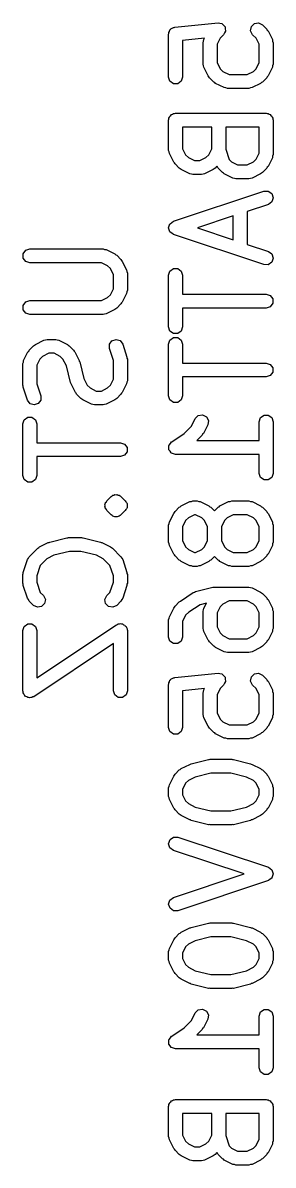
# Model space of a CAD drawing. Extents: x 0.08 to 3.92, y 0.14 to 2.92.
# Drawn here: x 0.077 to 0.218, y 1.635 to 2.282 of the extents above; entities that cross this region are included whole.
import ezdxf

# ---------------------------------------------------------------- set-up
doc = ezdxf.new("R2010")
doc.units = 0
doc.header["$MEASUREMENT"] = 0
doc.layers.add('BLACK', color=7, linetype='CONTINUOUS')

msp = doc.modelspace()

# ---------------------------------------------------------------- linework, layer by layer
at = {"layer": 'BLACK', "linetype": 'CONTINUOUS'}
for p, q in [((0.159236, 2.27537), (0.159369, 2.27578)), ((0.159236, 2.251), (0.159236, 2.27537)), ((0.159326, 2.27621), (0.159737, 2.27691)), ((0.159369, 2.27578), (0.159326, 2.27621)), ((0.159737, 2.27691), (0.159988, 2.27768)), ((0.159988, 2.27768), (0.160336, 2.27794)), ((0.160336, 2.27794), (0.160553, 2.27831)), ((0.160553, 2.27831), (0.161298, 2.27864)), ((0.161298, 2.27864), (0.161956, 2.27911)), ((0.161956, 2.27911), (0.162387, 2.27911)), ((0.162387, 2.27911), (0.162781, 2.27929)), ((0.162781, 2.27929), (0.187153, 2.28172)), ((0.187153, 2.28172), (0.188237, 2.28149)), ((0.188237, 2.28149), (0.189332, 2.28131)), ((0.189332, 2.28131), (0.189416, 2.28123)), ((0.189416, 2.28123), (0.189531, 2.28121)), ((0.189531, 2.28121), (0.190269, 2.28038)), ((0.190269, 2.28038), (0.191053, 2.27959)), ((0.190832, 2.27601), (0.190329, 2.27502)), ((0.191392, 2.27697), (0.190832, 2.27601)), ((0.191053, 2.27959), (0.191071, 2.27948)), ((0.191071, 2.27948), (0.19115, 2.27939)), ((0.19115, 2.27939), (0.19126, 2.27829)), ((0.19126, 2.27829), (0.191434, 2.27719)), ((0.191434, 2.27719), (0.19138, 2.27709)), ((0.19138, 2.27709), (0.191392, 2.27697)), ((0.205591, 2.27719), (0.205972, 2.27959)), ((0.206696, 2.27502), (0.205591, 2.27719)), ((0.205972, 2.27959), (0.207692, 2.28131)), ((0.207692, 2.28131), (0.210096, 2.2817)), ((0.210096, 2.2817), (0.212264, 2.28059)), ((0.212264, 2.28059), (0.214701, 2.27815)), ((0.214701, 2.27815), (0.214991, 2.27758)), ((0.214991, 2.27758), (0.215438, 2.27713)), ((0.215438, 2.27713), (0.217876, 2.27226)), ((0.179546, 2.27305), (0.16711, 2.27181)), ((0.16711, 2.27181), (0.16711, 2.251)), ((0.178734, 2.27049), (0.179014, 2.27136)), ((0.178734, 2.25831), (0.178734, 2.27049)), ((0.179014, 2.27136), (0.179149, 2.27226)), ((0.179149, 2.27226), (0.179546, 2.27305)), ((0.188344, 2.27304), (0.186608, 2.26957)), ((0.186608, 2.26957), (0.186608, 2.25924)), ((0.190329, 2.27502), (0.188344, 2.27304)), ((0.208681, 2.27304), (0.206696, 2.27502)), ((0.210417, 2.26957), (0.208681, 2.27304)), ((0.210417, 2.25924), (0.210417, 2.26957)), ((0.217876, 2.27226), (0.218011, 2.27136)), ((0.218011, 2.27136), (0.218291, 2.27049)), ((0.218291, 2.27049), (0.218291, 2.25831)), ((0.179014, 2.25745), (0.178734, 2.25831)), ((0.179149, 2.25655), (0.179014, 2.25745)), ((0.181586, 2.25167), (0.179149, 2.25655)), ((0.186608, 2.25924), (0.188344, 2.25577)), ((0.208681, 2.25577), (0.210417, 2.25924)), ((0.217876, 2.25655), (0.215438, 2.25167)), ((0.218011, 2.25745), (0.217876, 2.25655)), ((0.218291, 2.25831), (0.218011, 2.25745)), ((0.159988, 2.24868), (0.159236, 2.251)), ((0.16711, 2.251), (0.166358, 2.24868)), ((0.182034, 2.25122), (0.181586, 2.25167)), ((0.182324, 2.25065), (0.182034, 2.25122)), ((0.184761, 2.24821), (0.182324, 2.25065)), ((0.188344, 2.25577), (0.189877, 2.25423)), ((0.189877, 2.25423), (0.193349, 2.2525)), ((0.193349, 2.2525), (0.203676, 2.2525)), ((0.203676, 2.2525), (0.207148, 2.25423)), ((0.207148, 2.25423), (0.208681, 2.25577)), ((0.214701, 2.25065), (0.212264, 2.24821)), ((0.214991, 2.25122), (0.214701, 2.25065)), ((0.215438, 2.25167), (0.214991, 2.25122)), ((0.161956, 2.24725), (0.159988, 2.24868)), ((0.16439, 2.24725), (0.161956, 2.24725)), ((0.166358, 2.24868), (0.16439, 2.24725)), ((0.18533, 2.24792), (0.184761, 2.24821)), ((0.185784, 2.24748), (0.18533, 2.24792)), ((0.190659, 2.24504), (0.185784, 2.24748)), ((0.191556, 2.2449), (0.190659, 2.24504)), ((0.192419, 2.24462), (0.191556, 2.2449)), ((0.204605, 2.24462), (0.192419, 2.24462)), ((0.205468, 2.2449), (0.204605, 2.24462)), ((0.206366, 2.24504), (0.205468, 2.2449)), ((0.21124, 2.24748), (0.206366, 2.24504)), ((0.211695, 2.24792), (0.21124, 2.24748)), ((0.212264, 2.24821), (0.211695, 2.24792)), ((0.161452, 2.23), (0.161956, 2.23037)), ((0.161956, 2.23037), (0.16258, 2.23037)), ((0.16258, 2.23037), (0.163173, 2.23056)), ((0.163173, 2.23056), (0.214354, 2.23056)), ((0.214354, 2.23056), (0.214947, 2.23037)), ((0.214947, 2.23037), (0.215571, 2.23037)), ((0.215571, 2.23037), (0.216075, 2.23)), ((0.159236, 2.22663), (0.159429, 2.22722)), ((0.159236, 2.20957), (0.159236, 2.22663)), ((0.159429, 2.22784), (0.159795, 2.22835)), ((0.159429, 2.22722), (0.159429, 2.22784)), ((0.159795, 2.22835), (0.159988, 2.22894)), ((0.159988, 2.22894), (0.160492, 2.22931)), ((0.160492, 2.22931), (0.160859, 2.22981)), ((0.160859, 2.22981), (0.161452, 2.23)), ((0.216075, 2.23), (0.216668, 2.22981)), ((0.216668, 2.22981), (0.217035, 2.22931)), ((0.217035, 2.22931), (0.217539, 2.22894)), ((0.217539, 2.22894), (0.217732, 2.22835)), ((0.217732, 2.22835), (0.218098, 2.22784)), ((0.218098, 2.22784), (0.218098, 2.22722)), ((0.218098, 2.22722), (0.218291, 2.22663)), ((0.218291, 2.22663), (0.218291, 2.20713)), ((0.16711, 2.22269), (0.16711, 2.21049)), ((0.183608, 2.22269), (0.16711, 2.22269)), ((0.183608, 2.21049), (0.183608, 2.22269)), ((0.191482, 2.22269), (0.191482, 2.2102)), ((0.210417, 2.22269), (0.191482, 2.22269)), ((0.210417, 2.20806), (0.210417, 2.22269)), ((0.159516, 2.2087), (0.159236, 2.20957)), ((0.159652, 2.2078), (0.159516, 2.2087)), ((0.162089, 2.20293), (0.159652, 2.2078)), ((0.16711, 2.21049), (0.168846, 2.20702)), ((0.168846, 2.20702), (0.170379, 2.20549)), ((0.170379, 2.20549), (0.173851, 2.20375)), ((0.176867, 2.20375), (0.180339, 2.20549)), ((0.180339, 2.20549), (0.181872, 2.20702)), ((0.181872, 2.20702), (0.183608, 2.21049)), ((0.191482, 2.2102), (0.193423, 2.20438)), ((0.193423, 2.20438), (0.194751, 2.20305)), ((0.207148, 2.20305), (0.208681, 2.20459)), ((0.208681, 2.20459), (0.210417, 2.20806)), ((0.217876, 2.20537), (0.215438, 2.20049)), ((0.218011, 2.20626), (0.217876, 2.20537)), ((0.218291, 2.20713), (0.218011, 2.20626)), ((0.162537, 2.20248), (0.162089, 2.20293)), ((0.162826, 2.20191), (0.162537, 2.20248)), ((0.165264, 2.19947), (0.162826, 2.20191)), ((0.165832, 2.19918), (0.165264, 2.19947)), ((0.166287, 2.19873), (0.165832, 2.19918)), ((0.171161, 2.19629), (0.166287, 2.19873)), ((0.173851, 2.20375), (0.176867, 2.20375)), ((0.184431, 2.19873), (0.179557, 2.19629)), ((0.184886, 2.19918), (0.184431, 2.19873)), ((0.185454, 2.19947), (0.184886, 2.19918)), ((0.186564, 2.20058), (0.185454, 2.19947)), ((0.186786, 2.20028), (0.186564, 2.20058)), ((0.187198, 2.19947), (0.186786, 2.20028)), ((0.189635, 2.19703), (0.187198, 2.19947)), ((0.194751, 2.20305), (0.198223, 2.20132)), ((0.198223, 2.20132), (0.203676, 2.20132)), ((0.203676, 2.20132), (0.207148, 2.20305)), ((0.214701, 2.19947), (0.212264, 2.19703)), ((0.214991, 2.20004), (0.214701, 2.19947)), ((0.215438, 2.20049), (0.214991, 2.20004)), ((0.172059, 2.19616), (0.171161, 2.19629)), ((0.172922, 2.19588), (0.172059, 2.19616)), ((0.177796, 2.19588), (0.172922, 2.19588)), ((0.178659, 2.19616), (0.177796, 2.19588)), ((0.179557, 2.19629), (0.178659, 2.19616)), ((0.190204, 2.19674), (0.189635, 2.19703)), ((0.190659, 2.19629), (0.190204, 2.19674)), ((0.195533, 2.19386), (0.190659, 2.19629)), ((0.196431, 2.19372), (0.195533, 2.19386)), ((0.197294, 2.19344), (0.196431, 2.19372)), ((0.204605, 2.19344), (0.197294, 2.19344)), ((0.205468, 2.19372), (0.204605, 2.19344)), ((0.206366, 2.19386), (0.205468, 2.19372)), ((0.21124, 2.19629), (0.206366, 2.19386)), ((0.211695, 2.19674), (0.21124, 2.19629)), ((0.212264, 2.19703), (0.211695, 2.19674)), ((0.161928, 2.16943), (0.213109, 2.18649)), ((0.213109, 2.18649), (0.215542, 2.18651)), ((0.215542, 2.18651), (0.217522, 2.18509)), ((0.217522, 2.18509), (0.218291, 2.18279)), ((0.215599, 2.17902), (0.203668, 2.17504)), ((0.217557, 2.18047), (0.215599, 2.17902)), ((0.218291, 2.18279), (0.217557, 2.18047)), ((0.195794, 2.17242), (0.175623, 2.1657)), ((0.195794, 2.15897), (0.195794, 2.17242)), ((0.203668, 2.17504), (0.203668, 2.15635)), ((0.159236, 2.16573), (0.159612, 2.16685)), ((0.159246, 2.1657), (0.159236, 2.16573)), ((0.159236, 2.16567), (0.159246, 2.1657)), ((0.159612, 2.16454), (0.159236, 2.16567)), ((0.159612, 2.16685), (0.15997, 2.16799)), ((0.15997, 2.16799), (0.159996, 2.168)), ((0.159996, 2.168), (0.160006, 2.16803)), ((0.160006, 2.16803), (0.160972, 2.16872)), ((0.160972, 2.16872), (0.161928, 2.16943)), ((0.175623, 2.1657), (0.195794, 2.15897)), ((0.15997, 2.16341), (0.159612, 2.16454)), ((0.159996, 2.16339), (0.15997, 2.16341)), ((0.160006, 2.16336), (0.159996, 2.16339)), ((0.160972, 2.16267), (0.160006, 2.16336)), ((0.161928, 2.16196), (0.160972, 2.16267)), ((0.213109, 2.1449), (0.161928, 2.16196)), ((0.077027, 2.15107), (0.078457, 2.15304)), ((0.078457, 2.15304), (0.080771, 2.15379)), ((0.080771, 2.15379), (0.122204, 2.15379)), ((0.122204, 2.15379), (0.123067, 2.15351)), ((0.123067, 2.15351), (0.123964, 2.15338)), ((0.123964, 2.15338), (0.128839, 2.15094)), ((0.203668, 2.15635), (0.215599, 2.15237)), ((0.077027, 2.14864), (0.077027, 2.15107)), ((0.078457, 2.14667), (0.077027, 2.14864)), ((0.080771, 2.14592), (0.078457, 2.14667)), ((0.128839, 2.15094), (0.129294, 2.15049)), ((0.129294, 2.15049), (0.129862, 2.1502)), ((0.129862, 2.1502), (0.132299, 2.14776)), ((0.132299, 2.14776), (0.132589, 2.14719)), ((0.132589, 2.14719), (0.133037, 2.14674)), ((0.133037, 2.14674), (0.135474, 2.14187)), ((0.217522, 2.1463), (0.215542, 2.14488)), ((0.215599, 2.15237), (0.217557, 2.15093)), ((0.218291, 2.14861), (0.217522, 2.1463)), ((0.217557, 2.15093), (0.218291, 2.14861)), ((0.121274, 2.14592), (0.080771, 2.14592)), ((0.124746, 2.14418), (0.121274, 2.14592)), ((0.12628, 2.14265), (0.124746, 2.14418)), ((0.128016, 2.13918), (0.12628, 2.14265)), ((0.135474, 2.14187), (0.135609, 2.14097)), ((0.135609, 2.14097), (0.13589, 2.14011)), ((0.13589, 2.14011), (0.13589, 2.13036)), ((0.159236, 2.13889), (0.159988, 2.1412)), ((0.159988, 2.1412), (0.161956, 2.14263)), ((0.161956, 2.14263), (0.16439, 2.14263)), ((0.16439, 2.14263), (0.166358, 2.1412)), ((0.166358, 2.1412), (0.16711, 2.13889)), ((0.215542, 2.14488), (0.213109, 2.1449)), ((0.128016, 2.13129), (0.128016, 2.13918)), ((0.159236, 2.10964), (0.159236, 2.13889)), ((0.16711, 2.13889), (0.16711, 2.1282)), ((0.124746, 2.12628), (0.12628, 2.12781)), ((0.12628, 2.12781), (0.128016, 2.13129)), ((0.135474, 2.1286), (0.133037, 2.12372)), ((0.135609, 2.12949), (0.135474, 2.1286)), ((0.13589, 2.13036), (0.135609, 2.12949)), ((0.16711, 2.1282), (0.214354, 2.1282)), ((0.214354, 2.1282), (0.216668, 2.12745)), ((0.216668, 2.12745), (0.218098, 2.12548)), ((0.077027, 2.12182), (0.078457, 2.12379)), ((0.077027, 2.11939), (0.077027, 2.12182)), ((0.078457, 2.12379), (0.080771, 2.12454)), ((0.080771, 2.12454), (0.121274, 2.12454)), ((0.121274, 2.12454), (0.124746, 2.12628)), ((0.129862, 2.12026), (0.129294, 2.11997)), ((0.132299, 2.1227), (0.129862, 2.12026)), ((0.132589, 2.12327), (0.132299, 2.1227)), ((0.133037, 2.12372), (0.132589, 2.12327)), ((0.214354, 2.12033), (0.16711, 2.12033)), ((0.16711, 2.12033), (0.16711, 2.10964)), ((0.216668, 2.12108), (0.214354, 2.12033)), ((0.218098, 2.12305), (0.216668, 2.12108)), ((0.218098, 2.12548), (0.218098, 2.12305)), ((0.078457, 2.11742), (0.077027, 2.11939)), ((0.080771, 2.11667), (0.078457, 2.11742)), ((0.122204, 2.11667), (0.080771, 2.11667)), ((0.123067, 2.11695), (0.122204, 2.11667)), ((0.123964, 2.11709), (0.123067, 2.11695)), ((0.128839, 2.11952), (0.123964, 2.11709)), ((0.129294, 2.11997), (0.128839, 2.11952)), ((0.159988, 2.10733), (0.159236, 2.10964)), ((0.161956, 2.1059), (0.159988, 2.10733)), ((0.166358, 2.10733), (0.16439, 2.1059)), ((0.16711, 2.10964), (0.166358, 2.10733)), ((0.083885, 2.09976), (0.08876, 2.10219)), ((0.08876, 2.10219), (0.089657, 2.10233)), ((0.089657, 2.10233), (0.09052, 2.10261)), ((0.09052, 2.10261), (0.095395, 2.10261)), ((0.095395, 2.10261), (0.096258, 2.10233)), ((0.096258, 2.10233), (0.097155, 2.10219)), ((0.097155, 2.10219), (0.10203, 2.09976)), ((0.125762, 2.09986), (0.127177, 2.10184)), ((0.127177, 2.10184), (0.129485, 2.10261)), ((0.129485, 2.10261), (0.131805, 2.10188)), ((0.131805, 2.10188), (0.13325, 2.09992)), ((0.159236, 2.09989), (0.159988, 2.10221)), ((0.159988, 2.10221), (0.161956, 2.10364)), ((0.16439, 2.1059), (0.161956, 2.1059)), ((0.161956, 2.10364), (0.16439, 2.10364)), ((0.16439, 2.10364), (0.166358, 2.10221)), ((0.166358, 2.10221), (0.16711, 2.09989)), ((0.07725, 2.09068), (0.079687, 2.09556)), ((0.079687, 2.09556), (0.080135, 2.09601)), ((0.080135, 2.09601), (0.080425, 2.09658)), ((0.080425, 2.09658), (0.082862, 2.09902)), ((0.082862, 2.09902), (0.083431, 2.09931)), ((0.083431, 2.09931), (0.083885, 2.09976)), ((0.09145, 2.09474), (0.087978, 2.093)), ((0.094465, 2.09474), (0.09145, 2.09474)), ((0.097937, 2.093), (0.094465, 2.09474)), ((0.10203, 2.09976), (0.102484, 2.09931)), ((0.102484, 2.09931), (0.103053, 2.09902)), ((0.103053, 2.09902), (0.10549, 2.09658)), ((0.10549, 2.09658), (0.10578, 2.09601)), ((0.10578, 2.09601), (0.106228, 2.09556)), ((0.106228, 2.09556), (0.108665, 2.09068)), ((0.12578, 2.09743), (0.125762, 2.09986)), ((0.128016, 2.09072), (0.12578, 2.09743)), ((0.13325, 2.09992), (0.135688, 2.09261)), ((0.159236, 2.07064), (0.159236, 2.09989)), ((0.16711, 2.09989), (0.16711, 2.08921)), ((0.076834, 2.08892), (0.077115, 2.08979)), ((0.076834, 2.07674), (0.076834, 2.08892)), ((0.077115, 2.08979), (0.07725, 2.09068)), ((0.086444, 2.09147), (0.084709, 2.08799)), ((0.084709, 2.08799), (0.084709, 2.07738)), ((0.087978, 2.093), (0.086444, 2.09147)), ((0.099471, 2.09147), (0.097937, 2.093)), ((0.101429, 2.08755), (0.099471, 2.09147)), ((0.108665, 2.09068), (0.10873, 2.09025)), ((0.10873, 2.09025), (0.108963, 2.08988)), ((0.108963, 2.08988), (0.111295, 2.08055)), ((0.128016, 2.0801), (0.128016, 2.09072)), ((0.135688, 2.09261), (0.135692, 2.09197)), ((0.135692, 2.09197), (0.13589, 2.09136)), ((0.13589, 2.09136), (0.13589, 2.07918)), ((0.16711, 2.08921), (0.214354, 2.08921)), ((0.214354, 2.08921), (0.216668, 2.08845)), ((0.216668, 2.08845), (0.218098, 2.08648)), ((0.103761, 2.07822), (0.101429, 2.08755)), ((0.216668, 2.08208), (0.214354, 2.08133)), ((0.218098, 2.08405), (0.216668, 2.08208)), ((0.218098, 2.08648), (0.218098, 2.08405)), ((0.077032, 2.07613), (0.076834, 2.07674)), ((0.077036, 2.07549), (0.077032, 2.07613)), ((0.079474, 2.06818), (0.077036, 2.07549)), ((0.084709, 2.07738), (0.086944, 2.07067)), ((0.103994, 2.07785), (0.103761, 2.07822)), ((0.104059, 2.07741), (0.103994, 2.07785)), ((0.106496, 2.07254), (0.104059, 2.07741)), ((0.111295, 2.08055), (0.113253, 2.07663)), ((0.113253, 2.07663), (0.114787, 2.0751)), ((0.114787, 2.0751), (0.118259, 2.07336)), ((0.121274, 2.07336), (0.124746, 2.0751)), ((0.124746, 2.0751), (0.12628, 2.07663)), ((0.12628, 2.07663), (0.128016, 2.0801)), ((0.135474, 2.07741), (0.133037, 2.07254)), ((0.135609, 2.07831), (0.135474, 2.07741)), ((0.13589, 2.07918), (0.135609, 2.07831)), ((0.214354, 2.08133), (0.16711, 2.08133)), ((0.16711, 2.08133), (0.16711, 2.07064)), ((0.086944, 2.07067), (0.086962, 2.06824)), ((0.106944, 2.07209), (0.106496, 2.07254)), ((0.107234, 2.07152), (0.106944, 2.07209)), ((0.109671, 2.06908), (0.107234, 2.07152)), ((0.11024, 2.06879), (0.109671, 2.06908)), ((0.110694, 2.06834), (0.11024, 2.06879)), ((0.118259, 2.07336), (0.121274, 2.07336)), ((0.129294, 2.06879), (0.128839, 2.06834)), ((0.129862, 2.06908), (0.129294, 2.06879)), ((0.132299, 2.07152), (0.129862, 2.06908)), ((0.132589, 2.07209), (0.132299, 2.07152)), ((0.133037, 2.07254), (0.132589, 2.07209)), ((0.159988, 2.06833), (0.159236, 2.07064)), ((0.16711, 2.07064), (0.166358, 2.06833)), ((0.080919, 2.06622), (0.079474, 2.06818)), ((0.083239, 2.06549), (0.080919, 2.06622)), ((0.085547, 2.06626), (0.083239, 2.06549)), ((0.086962, 2.06824), (0.085547, 2.06626)), ((0.115569, 2.0659), (0.110694, 2.06834)), ((0.116466, 2.06577), (0.115569, 2.0659)), ((0.117329, 2.06549), (0.116466, 2.06577)), ((0.122204, 2.06549), (0.117329, 2.06549)), ((0.123067, 2.06577), (0.122204, 2.06549)), ((0.123964, 2.0659), (0.123067, 2.06577)), ((0.128839, 2.06834), (0.123964, 2.0659)), ((0.161956, 2.0669), (0.159988, 2.06833)), ((0.16439, 2.0669), (0.161956, 2.0669)), ((0.166358, 2.06833), (0.16439, 2.0669)), ((0.076834, 2.0548), (0.077586, 2.05712)), ((0.077586, 2.05712), (0.079555, 2.05855)), ((0.079555, 2.05855), (0.081988, 2.05855)), ((0.081988, 2.05855), (0.083957, 2.05712)), ((0.083957, 2.05712), (0.084709, 2.0548)), ((0.172123, 2.05348), (0.174275, 2.05778)), ((0.174275, 2.05778), (0.175982, 2.05952)), ((0.175982, 2.05952), (0.178382, 2.05991)), ((0.178382, 2.05991), (0.180559, 2.05883)), ((0.180559, 2.05883), (0.18168, 2.05667)), ((0.18168, 2.05667), (0.181318, 2.05426)), ((0.210417, 2.05602), (0.211169, 2.05834)), ((0.210417, 2.04534), (0.210417, 2.05602)), ((0.211169, 2.05834), (0.213138, 2.05977)), ((0.213138, 2.05977), (0.215571, 2.05977)), ((0.215571, 2.05977), (0.217539, 2.05834)), ((0.217539, 2.05834), (0.218291, 2.05602)), ((0.218291, 2.05602), (0.218291, 2.02678)), ((0.076834, 2.02556), (0.076834, 2.0548)), ((0.084709, 2.0548), (0.084709, 2.04412)), ((0.160989, 2.04467), (0.167976, 2.04933)), ((0.167976, 2.04933), (0.172123, 2.05348)), ((0.17888, 2.04939), (0.178433, 2.04893)), ((0.181318, 2.05426), (0.17888, 2.04939)), ((0.084709, 2.04412), (0.131953, 2.04412)), ((0.131953, 2.04412), (0.134267, 2.04337)), ((0.134267, 2.04337), (0.135697, 2.0414)), ((0.159429, 2.04262), (0.159477, 2.04268)), ((0.159477, 2.04268), (0.159481, 2.04277)), ((0.159481, 2.04277), (0.160188, 2.04366)), ((0.160188, 2.04366), (0.160859, 2.04458)), ((0.160859, 2.04458), (0.160938, 2.04461)), ((0.160938, 2.04461), (0.160989, 2.04467)), ((0.178143, 2.04836), (0.175115, 2.04534)), ((0.175115, 2.04534), (0.210417, 2.04534)), ((0.178433, 2.04893), (0.178143, 2.04836)), ((0.131953, 2.03624), (0.084709, 2.03624)), ((0.084709, 2.03624), (0.084709, 2.02556)), ((0.134267, 2.03699), (0.131953, 2.03624)), ((0.135697, 2.03896), (0.134267, 2.03699)), ((0.135697, 2.0414), (0.135697, 2.03896)), ((0.159383, 2.04033), (0.159429, 2.04147)), ((0.159429, 2.04026), (0.159383, 2.04033)), ((0.159429, 2.04147), (0.159429, 2.04262)), ((0.159429, 2.04018), (0.159429, 2.04026)), ((0.1601, 2.03926), (0.159429, 2.04018)), ((0.160732, 2.03831), (0.1601, 2.03926)), ((0.16081, 2.03828), (0.160732, 2.03831)), ((0.160859, 2.03821), (0.16081, 2.03828)), ((0.161944, 2.03786), (0.160859, 2.03821)), ((0.163014, 2.03746), (0.161944, 2.03786)), ((0.163094, 2.03749), (0.163014, 2.03746)), ((0.163173, 2.03746), (0.163094, 2.03749)), ((0.210417, 2.03746), (0.163173, 2.03746)), ((0.210417, 2.02678), (0.210417, 2.03746)), ((0.077586, 2.02324), (0.076834, 2.02556)), ((0.079555, 2.02181), (0.077586, 2.02324)), ((0.083957, 2.02324), (0.081988, 2.02181)), ((0.084709, 2.02556), (0.083957, 2.02324)), ((0.211169, 2.02446), (0.210417, 2.02678)), ((0.213138, 2.02303), (0.211169, 2.02446)), ((0.217539, 2.02446), (0.215571, 2.02303)), ((0.218291, 2.02678), (0.217539, 2.02446)), ((0.081988, 2.02181), (0.079555, 2.02181)), ((0.215571, 2.02303), (0.213138, 2.02303)), ((0.12357, 2.01028), (0.124011, 2.01072)), ((0.124011, 2.01072), (0.124294, 2.01128)), ((0.124294, 2.01128), (0.126731, 2.01372)), ((0.126731, 2.01372), (0.127287, 2.014)), ((0.127287, 2.014), (0.127728, 2.01444)), ((0.127728, 2.01444), (0.128344, 2.01454)), ((0.128344, 2.01454), (0.128899, 2.01482)), ((0.128899, 2.01482), (0.129515, 2.01472)), ((0.129515, 2.01472), (0.130131, 2.01482)), ((0.130131, 2.01482), (0.130687, 2.01454)), ((0.130687, 2.01454), (0.131303, 2.01444)), ((0.131303, 2.01444), (0.131744, 2.014)), ((0.131744, 2.014), (0.132299, 2.01372)), ((0.132299, 2.01372), (0.134736, 2.01128)), ((0.134736, 2.01128), (0.13502, 2.01072)), ((0.13502, 2.01072), (0.13546, 2.01028)), ((0.166287, 2.00836), (0.171161, 2.0108)), ((0.171161, 2.0108), (0.172059, 2.01093)), ((0.172059, 2.01093), (0.172922, 2.01121)), ((0.172922, 2.01121), (0.175359, 2.01121)), ((0.175359, 2.01121), (0.176222, 2.01093)), ((0.176222, 2.01093), (0.17712, 2.0108)), ((0.17712, 2.0108), (0.181994, 2.00836)), ((0.188221, 2.00836), (0.193096, 2.0108)), ((0.193096, 2.0108), (0.193993, 2.01093)), ((0.193993, 2.01093), (0.194857, 2.01121)), ((0.194857, 2.01121), (0.204605, 2.01121)), ((0.204605, 2.01121), (0.205468, 2.01093)), ((0.205468, 2.01093), (0.206366, 2.0108)), ((0.206366, 2.0108), (0.21124, 2.00836)), ((0.12319, 2.00911), (0.123334, 2.0094)), ((0.123287, 2.0085), (0.12319, 2.00911)), ((0.12319, 2.00788), (0.123287, 2.0085)), ((0.123334, 2.0076), (0.12319, 2.00788)), ((0.123334, 2.00971), (0.123521, 2.00997)), ((0.123334, 2.0094), (0.123334, 2.00971)), ((0.123334, 2.00728), (0.123334, 2.0076)), ((0.123521, 2.00702), (0.123334, 2.00728)), ((0.123521, 2.00997), (0.12357, 2.01028)), ((0.12357, 2.00671), (0.123521, 2.00702)), ((0.124011, 2.00627), (0.12357, 2.00671)), ((0.124294, 2.00571), (0.124011, 2.00627)), ((0.126731, 2.00328), (0.124294, 2.00571)), ((0.134736, 2.00571), (0.132299, 2.00328)), ((0.13502, 2.00627), (0.134736, 2.00571)), ((0.13546, 2.00671), (0.13502, 2.00627)), ((0.13546, 2.01028), (0.13551, 2.00997)), ((0.13551, 2.00702), (0.13546, 2.00671)), ((0.13551, 2.00997), (0.135697, 2.00971)), ((0.135697, 2.00728), (0.13551, 2.00702)), ((0.135697, 2.00971), (0.135697, 2.0094)), ((0.135697, 2.0094), (0.135841, 2.00911)), ((0.135841, 2.00788), (0.135697, 2.0076)), ((0.135697, 2.0076), (0.135697, 2.00728)), ((0.135841, 2.00911), (0.135744, 2.0085)), ((0.135744, 2.0085), (0.135841, 2.00788)), ((0.159652, 1.99929), (0.162089, 2.00416)), ((0.162089, 2.00416), (0.162537, 2.00462)), ((0.162537, 2.00462), (0.162826, 2.00519)), ((0.162826, 2.00519), (0.165264, 2.00762)), ((0.165264, 2.00762), (0.165832, 2.00791)), ((0.165832, 2.00791), (0.166287, 2.00836)), ((0.181994, 2.00836), (0.182449, 2.00791)), ((0.182449, 2.00791), (0.183017, 2.00762)), ((0.183017, 2.00762), (0.185108, 2.00553)), ((0.185108, 2.00553), (0.187198, 2.00762)), ((0.187198, 2.00762), (0.187767, 2.00791)), ((0.187767, 2.00791), (0.188221, 2.00836)), ((0.21124, 2.00836), (0.211695, 2.00791)), ((0.211695, 2.00791), (0.212264, 2.00762)), ((0.212264, 2.00762), (0.214701, 2.00519)), ((0.214701, 2.00519), (0.214991, 2.00462)), ((0.214991, 2.00462), (0.215438, 2.00416)), ((0.215438, 2.00416), (0.217876, 1.99929)), ((0.127287, 2.00299), (0.126731, 2.00328)), ((0.127728, 2.00255), (0.127287, 2.00299)), ((0.128344, 2.00245), (0.127728, 2.00255)), ((0.128899, 2.00217), (0.128344, 2.00245)), ((0.129515, 2.00227), (0.128899, 2.00217)), ((0.130131, 2.00217), (0.129515, 2.00227)), ((0.130687, 2.00245), (0.130131, 2.00217)), ((0.131303, 2.00255), (0.130687, 2.00245)), ((0.131744, 2.00299), (0.131303, 2.00255)), ((0.132299, 2.00328), (0.131744, 2.00299)), ((0.159236, 1.99753), (0.159516, 1.99839)), ((0.159236, 1.98778), (0.159236, 1.99753)), ((0.159516, 1.99839), (0.159652, 1.99929)), ((0.168846, 2.00007), (0.16711, 1.9966)), ((0.170379, 2.00161), (0.168846, 2.00007)), ((0.173851, 2.00334), (0.170379, 2.00161)), ((0.17443, 2.00334), (0.173851, 2.00334)), ((0.177901, 2.00161), (0.17443, 2.00334)), ((0.179435, 2.00007), (0.177901, 2.00161)), ((0.181171, 1.9966), (0.179435, 2.00007)), ((0.190781, 2.00007), (0.189045, 1.9966)), ((0.192314, 2.00161), (0.190781, 2.00007)), ((0.195786, 2.00334), (0.192314, 2.00161)), ((0.203676, 2.00334), (0.195786, 2.00334)), ((0.207148, 2.00161), (0.203676, 2.00334)), ((0.208681, 2.00007), (0.207148, 2.00161)), ((0.210417, 1.9966), (0.208681, 2.00007)), ((0.217876, 1.99929), (0.218011, 1.99839)), ((0.218011, 1.99839), (0.218291, 1.99753)), ((0.218291, 1.99753), (0.218291, 1.98778)), ((0.16711, 1.9966), (0.16711, 1.98871)), ((0.181171, 1.98871), (0.181171, 1.9966)), ((0.189045, 1.9966), (0.189045, 1.98871)), ((0.210417, 1.98871), (0.210417, 1.9966)), ((0.080425, 1.9796), (0.085299, 1.98447)), ((0.085299, 1.98447), (0.085868, 1.98476)), ((0.085868, 1.98476), (0.086322, 1.98521)), ((0.086322, 1.98521), (0.091197, 1.98765)), ((0.091197, 1.98765), (0.091631, 1.98771)), ((0.091631, 1.98771), (0.092003, 1.98794)), ((0.092003, 1.98794), (0.101751, 1.99038)), ((0.101751, 1.99038), (0.10224, 1.99035)), ((0.10224, 1.99035), (0.102706, 1.9905)), ((0.102706, 1.9905), (0.110018, 1.9905)), ((0.110018, 1.9905), (0.110484, 1.99035)), ((0.110484, 1.99035), (0.110973, 1.99038)), ((0.110973, 1.99038), (0.120721, 1.98794)), ((0.120721, 1.98794), (0.121093, 1.98771)), ((0.121093, 1.98771), (0.121527, 1.98765)), ((0.121527, 1.98765), (0.126402, 1.98521)), ((0.126402, 1.98521), (0.126856, 1.98476)), ((0.126856, 1.98476), (0.127425, 1.98447)), ((0.127425, 1.98447), (0.132299, 1.9796)), ((0.159516, 1.98692), (0.159236, 1.98778)), ((0.159652, 1.98602), (0.159516, 1.98692)), ((0.162089, 1.98115), (0.159652, 1.98602)), ((0.16711, 1.98871), (0.168846, 1.98524)), ((0.168846, 1.98524), (0.170379, 1.9837)), ((0.177901, 1.9837), (0.179435, 1.98524)), ((0.179435, 1.98524), (0.181171, 1.98871)), ((0.189045, 1.98871), (0.190781, 1.98524)), ((0.190781, 1.98524), (0.192314, 1.9837)), ((0.207148, 1.9837), (0.208681, 1.98524)), ((0.208681, 1.98524), (0.210417, 1.98871)), ((0.217876, 1.98602), (0.215438, 1.98115)), ((0.218011, 1.98692), (0.217876, 1.98602)), ((0.218291, 1.98778), (0.218011, 1.98692)), ((0.077036, 1.97075), (0.079474, 1.97806)), ((0.079474, 1.97806), (0.080013, 1.97879)), ((0.080013, 1.97879), (0.080425, 1.9796)), ((0.090415, 1.97845), (0.08665, 1.97469)), ((0.094331, 1.98041), (0.090415, 1.97845)), ((0.103191, 1.98262), (0.094331, 1.98041)), ((0.109533, 1.98262), (0.103191, 1.98262)), ((0.118392, 1.98041), (0.109533, 1.98262)), ((0.122309, 1.97845), (0.118392, 1.98041)), ((0.126074, 1.97469), (0.122309, 1.97845)), ((0.132299, 1.9796), (0.132711, 1.97879)), ((0.132711, 1.97879), (0.13325, 1.97806)), ((0.13325, 1.97806), (0.135688, 1.97075)), ((0.162537, 1.98069), (0.162089, 1.98115)), ((0.162826, 1.98012), (0.162537, 1.98069)), ((0.165264, 1.97768), (0.162826, 1.98012)), ((0.170379, 1.9837), (0.173851, 1.98197)), ((0.173851, 1.98197), (0.17443, 1.98197)), ((0.17443, 1.98197), (0.177901, 1.9837)), ((0.185108, 1.97978), (0.183017, 1.97768)), ((0.187198, 1.97768), (0.185108, 1.97978)), ((0.192314, 1.9837), (0.195786, 1.98197)), ((0.195786, 1.98197), (0.203676, 1.98197)), ((0.203676, 1.98197), (0.207148, 1.9837)), ((0.214701, 1.98012), (0.212264, 1.97768)), ((0.214991, 1.98069), (0.214701, 1.98012)), ((0.215438, 1.98115), (0.214991, 1.98069)), ((0.08665, 1.97469), (0.084709, 1.96886)), ((0.128016, 1.96886), (0.126074, 1.97469)), ((0.165832, 1.9774), (0.165264, 1.97768)), ((0.166287, 1.97695), (0.165832, 1.9774)), ((0.171161, 1.97451), (0.166287, 1.97695)), ((0.172059, 1.97437), (0.171161, 1.97451)), ((0.172922, 1.97409), (0.172059, 1.97437)), ((0.175359, 1.97409), (0.172922, 1.97409)), ((0.176222, 1.97437), (0.175359, 1.97409)), ((0.17712, 1.97451), (0.176222, 1.97437)), ((0.181994, 1.97695), (0.17712, 1.97451)), ((0.182449, 1.9774), (0.181994, 1.97695)), ((0.183017, 1.97768), (0.182449, 1.9774)), ((0.187767, 1.9774), (0.187198, 1.97768)), ((0.188221, 1.97695), (0.187767, 1.9774)), ((0.193096, 1.97451), (0.188221, 1.97695)), ((0.193993, 1.97437), (0.193096, 1.97451)), ((0.194857, 1.97409), (0.193993, 1.97437)), ((0.204605, 1.97409), (0.194857, 1.97409)), ((0.205468, 1.97437), (0.204605, 1.97409)), ((0.206366, 1.97451), (0.205468, 1.97437)), ((0.21124, 1.97695), (0.206366, 1.97451)), ((0.211695, 1.9774), (0.21124, 1.97695)), ((0.212264, 1.97768), (0.211695, 1.9774)), ((0.076834, 1.9695), (0.077032, 1.97011)), ((0.076834, 1.96463), (0.076834, 1.9695)), ((0.077032, 1.97011), (0.077036, 1.97075)), ((0.084709, 1.96886), (0.084709, 1.96527)), ((0.084709, 1.96527), (0.08665, 1.95944)), ((0.126074, 1.95944), (0.128016, 1.96527)), ((0.128016, 1.96527), (0.128016, 1.96886)), ((0.135688, 1.97075), (0.135692, 1.97011)), ((0.135692, 1.97011), (0.13589, 1.9695)), ((0.13589, 1.9695), (0.13589, 1.96463)), ((0.077032, 1.96402), (0.076834, 1.96463)), ((0.077036, 1.96338), (0.077032, 1.96402)), ((0.079474, 1.95607), (0.077036, 1.96338)), ((0.08665, 1.95944), (0.08843, 1.95766)), ((0.124294, 1.95766), (0.126074, 1.95944)), ((0.135688, 1.96338), (0.13325, 1.95607)), ((0.135692, 1.96402), (0.135688, 1.96338)), ((0.13589, 1.96463), (0.135692, 1.96402)), ((0.165864, 1.9545), (0.173175, 1.95937)), ((0.173175, 1.95937), (0.173829, 1.95956)), ((0.173829, 1.95956), (0.174404, 1.95992)), ((0.174404, 1.95992), (0.184153, 1.96235)), ((0.184153, 1.96235), (0.184642, 1.96232)), ((0.184642, 1.96232), (0.185108, 1.96247)), ((0.185108, 1.96247), (0.204605, 1.96247)), ((0.204605, 1.96247), (0.205469, 1.96219)), ((0.205469, 1.96219), (0.206366, 1.96206)), ((0.206366, 1.96206), (0.21124, 1.95962)), ((0.21124, 1.95962), (0.211695, 1.95917)), ((0.211695, 1.95917), (0.212264, 1.95888)), ((0.212264, 1.95888), (0.214701, 1.95644)), ((0.080013, 1.95534), (0.079474, 1.95607)), ((0.080425, 1.95453), (0.080013, 1.95534)), ((0.082862, 1.95209), (0.080425, 1.95453)), ((0.089154, 1.95309), (0.087433, 1.95137)), ((0.08843, 1.95766), (0.089534, 1.95549)), ((0.089534, 1.95549), (0.089154, 1.95309)), ((0.12319, 1.95549), (0.124294, 1.95766)), ((0.12357, 1.95309), (0.12319, 1.95549)), ((0.125291, 1.95137), (0.12357, 1.95309)), ((0.132299, 1.95453), (0.129862, 1.95209)), ((0.132711, 1.95534), (0.132299, 1.95453)), ((0.13325, 1.95607), (0.132711, 1.95534)), ((0.162826, 1.95157), (0.165264, 1.95401)), ((0.165264, 1.95401), (0.165617, 1.95419)), ((0.165617, 1.95419), (0.165864, 1.9545)), ((0.176975, 1.95244), (0.170556, 1.94816)), ((0.180544, 1.95333), (0.176975, 1.95244)), ((0.179149, 1.95055), (0.180544, 1.95333)), ((0.189877, 1.95286), (0.188343, 1.95133)), ((0.193349, 1.9546), (0.189877, 1.95286)), ((0.203676, 1.9546), (0.193349, 1.9546)), ((0.207148, 1.95286), (0.203676, 1.9546)), ((0.208681, 1.95133), (0.207148, 1.95286)), ((0.214701, 1.95644), (0.214991, 1.95587)), ((0.214991, 1.95587), (0.215438, 1.95542)), ((0.215438, 1.95542), (0.217876, 1.95055)), ((0.08503, 1.95099), (0.082862, 1.95209)), ((0.087433, 1.95137), (0.08503, 1.95099)), ((0.127694, 1.95099), (0.125291, 1.95137)), ((0.129862, 1.95209), (0.127694, 1.95099)), ((0.159516, 1.94477), (0.159652, 1.94567)), ((0.159652, 1.94567), (0.162089, 1.95055)), ((0.162089, 1.95055), (0.162537, 1.951)), ((0.162537, 1.951), (0.162826, 1.95157)), ((0.168846, 1.94645), (0.16711, 1.94298)), ((0.170556, 1.94816), (0.168846, 1.94645)), ((0.178734, 1.94879), (0.179014, 1.94965)), ((0.178734, 1.93904), (0.178734, 1.94879)), ((0.179014, 1.94965), (0.179149, 1.95055)), ((0.188343, 1.95133), (0.186608, 1.94786)), ((0.186608, 1.94786), (0.186608, 1.93997)), ((0.210417, 1.94786), (0.208681, 1.95133)), ((0.210417, 1.93997), (0.210417, 1.94786)), ((0.217876, 1.95055), (0.218011, 1.94965)), ((0.218011, 1.94965), (0.218291, 1.94879)), ((0.218291, 1.94879), (0.218291, 1.93904)), ((0.076834, 1.93782), (0.077586, 1.94013)), ((0.077586, 1.94013), (0.079555, 1.94156)), ((0.079555, 1.94156), (0.081988, 1.94156)), ((0.081988, 1.94156), (0.083957, 1.94013)), ((0.083957, 1.94013), (0.084709, 1.93782)), ((0.084709, 1.91105), (0.129769, 1.94109)), ((0.129769, 1.94109), (0.130294, 1.94124)), ((0.130294, 1.94124), (0.130736, 1.94156)), ((0.130736, 1.94156), (0.131437, 1.94156)), ((0.131437, 1.94156), (0.132111, 1.94175)), ((0.132111, 1.94175), (0.132623, 1.94156)), ((0.132623, 1.94156), (0.133169, 1.94156)), ((0.133169, 1.94156), (0.133736, 1.94115)), ((0.133736, 1.94115), (0.134393, 1.94091)), ((0.134393, 1.94091), (0.134696, 1.94045)), ((0.134696, 1.94045), (0.135138, 1.94013)), ((0.135138, 1.94013), (0.135354, 1.93947)), ((0.135354, 1.93947), (0.135743, 1.93888)), ((0.159236, 1.94391), (0.159516, 1.94477)), ((0.159236, 1.93416), (0.159236, 1.94391)), ((0.16711, 1.94298), (0.16711, 1.93416)), ((0.186608, 1.93997), (0.188344, 1.93649)), ((0.208681, 1.93649), (0.210417, 1.93997)), ((0.076834, 1.9037), (0.076834, 1.93782)), ((0.084709, 1.93782), (0.084709, 1.91105)), ((0.135743, 1.93888), (0.135721, 1.93834)), ((0.135721, 1.93834), (0.13589, 1.93782)), ((0.13589, 1.93782), (0.13589, 1.9037)), ((0.159988, 1.93185), (0.159236, 1.93416)), ((0.16711, 1.93416), (0.166358, 1.93185)), ((0.179014, 1.93817), (0.178734, 1.93904)), ((0.179149, 1.93728), (0.179014, 1.93817)), ((0.181586, 1.9324), (0.179149, 1.93728)), ((0.188344, 1.93649), (0.189877, 1.93496)), ((0.189877, 1.93496), (0.193349, 1.93322)), ((0.193349, 1.93322), (0.203676, 1.93322)), ((0.203676, 1.93322), (0.207148, 1.93496)), ((0.207148, 1.93496), (0.208681, 1.93649)), ((0.217876, 1.93728), (0.215438, 1.9324)), ((0.218011, 1.93817), (0.217876, 1.93728)), ((0.218291, 1.93904), (0.218011, 1.93817)), ((0.128016, 1.93046), (0.082955, 1.90042)), ((0.128016, 1.9037), (0.128016, 1.93046)), ((0.161956, 1.93042), (0.159988, 1.93185)), ((0.16439, 1.93042), (0.161956, 1.93042)), ((0.166358, 1.93185), (0.16439, 1.93042)), ((0.182034, 1.93195), (0.181586, 1.9324)), ((0.182324, 1.93138), (0.182034, 1.93195)), ((0.184761, 1.92894), (0.182324, 1.93138)), ((0.18533, 1.92865), (0.184761, 1.92894)), ((0.185784, 1.9282), (0.18533, 1.92865)), ((0.190659, 1.92577), (0.185784, 1.9282)), ((0.21124, 1.9282), (0.206366, 1.92577)), ((0.211695, 1.92865), (0.21124, 1.9282)), ((0.212264, 1.92894), (0.211695, 1.92865)), ((0.214701, 1.93138), (0.212264, 1.92894)), ((0.214991, 1.93195), (0.214701, 1.93138)), ((0.215438, 1.9324), (0.214991, 1.93195)), ((0.191556, 1.92563), (0.190659, 1.92577)), ((0.192419, 1.92535), (0.191556, 1.92563)), ((0.204605, 1.92535), (0.192419, 1.92535)), ((0.205468, 1.92563), (0.204605, 1.92535)), ((0.206366, 1.92577), (0.205468, 1.92563)), ((0.162781, 1.91127), (0.187153, 1.91371)), ((0.187153, 1.91371), (0.188237, 1.91347)), ((0.188237, 1.91347), (0.189332, 1.9133)), ((0.207692, 1.9133), (0.210096, 1.91368)), ((0.210096, 1.91368), (0.212264, 1.91257)), ((0.159236, 1.90735), (0.159369, 1.90776)), ((0.159236, 1.88298), (0.159236, 1.90735)), ((0.159326, 1.90819), (0.159737, 1.90889)), ((0.159369, 1.90776), (0.159326, 1.90819)), ((0.159737, 1.90889), (0.159988, 1.90967)), ((0.159988, 1.90967), (0.160336, 1.90992)), ((0.160336, 1.90992), (0.160553, 1.91029)), ((0.160553, 1.91029), (0.161298, 1.91062)), ((0.161298, 1.91062), (0.161956, 1.9111)), ((0.161956, 1.9111), (0.162387, 1.9111)), ((0.162387, 1.9111), (0.162781, 1.91127)), ((0.190329, 1.90701), (0.188344, 1.90502)), ((0.189332, 1.9133), (0.189416, 1.91321)), ((0.189416, 1.91321), (0.189531, 1.91319)), ((0.189531, 1.91319), (0.190269, 1.91236)), ((0.190269, 1.91236), (0.191053, 1.91158)), ((0.190832, 1.90799), (0.190329, 1.90701)), ((0.191392, 1.90895), (0.190832, 1.90799)), ((0.191053, 1.91158), (0.191071, 1.91146)), ((0.191071, 1.91146), (0.19115, 1.91137)), ((0.19115, 1.91137), (0.19126, 1.91027)), ((0.19126, 1.91027), (0.191434, 1.90917)), ((0.191434, 1.90917), (0.19138, 1.90907)), ((0.19138, 1.90907), (0.191392, 1.90895)), ((0.205591, 1.90917), (0.205972, 1.91158)), ((0.206696, 1.90701), (0.205591, 1.90917)), ((0.205972, 1.91158), (0.207692, 1.9133)), ((0.208681, 1.90502), (0.206696, 1.90701)), ((0.212264, 1.91257), (0.214701, 1.91014)), ((0.214701, 1.91014), (0.214991, 1.90957)), ((0.214991, 1.90957), (0.215438, 1.90911)), ((0.215438, 1.90911), (0.217876, 1.90424)), ((0.077003, 1.90318), (0.076834, 1.9037)), ((0.076981, 1.90263), (0.077003, 1.90318)), ((0.07737, 1.90205), (0.076981, 1.90263)), ((0.077586, 1.90138), (0.07737, 1.90205)), ((0.078028, 1.90106), (0.077586, 1.90138)), ((0.078331, 1.90061), (0.078028, 1.90106)), ((0.078988, 1.90036), (0.078331, 1.90061)), ((0.082955, 1.90042), (0.08243, 1.90027)), ((0.128767, 1.90138), (0.128016, 1.9037)), ((0.130736, 1.89995), (0.128767, 1.90138)), ((0.135138, 1.90138), (0.133169, 1.89995)), ((0.13589, 1.9037), (0.135138, 1.90138)), ((0.179546, 1.90503), (0.16711, 1.90379)), ((0.16711, 1.90379), (0.16711, 1.88298)), ((0.178734, 1.90248), (0.179014, 1.90334)), ((0.178734, 1.89029), (0.178734, 1.90248)), ((0.179014, 1.90334), (0.179149, 1.90424)), ((0.179149, 1.90424), (0.179546, 1.90503)), ((0.188344, 1.90502), (0.186608, 1.90155)), ((0.186608, 1.90155), (0.186608, 1.89122)), ((0.210417, 1.90155), (0.208681, 1.90502)), ((0.210417, 1.89122), (0.210417, 1.90155)), ((0.217876, 1.90424), (0.218011, 1.90334)), ((0.218011, 1.90334), (0.218291, 1.90248)), ((0.218291, 1.90248), (0.218291, 1.89029)), ((0.079555, 1.89995), (0.078988, 1.90036)), ((0.080101, 1.89995), (0.079555, 1.89995)), ((0.080613, 1.89976), (0.080101, 1.89995)), ((0.081287, 1.89995), (0.080613, 1.89976)), ((0.081988, 1.89995), (0.081287, 1.89995)), ((0.08243, 1.90027), (0.081988, 1.89995)), ((0.133169, 1.89995), (0.130736, 1.89995)), ((0.179014, 1.88943), (0.178734, 1.89029)), ((0.179149, 1.88853), (0.179014, 1.88943)), ((0.181586, 1.88366), (0.179149, 1.88853)), ((0.186608, 1.89122), (0.188344, 1.88775)), ((0.188344, 1.88775), (0.189877, 1.88622)), ((0.207148, 1.88622), (0.208681, 1.88775)), ((0.208681, 1.88775), (0.210417, 1.89122)), ((0.217876, 1.88853), (0.215438, 1.88366)), ((0.218011, 1.88943), (0.217876, 1.88853)), ((0.218291, 1.89029), (0.218011, 1.88943)), ((0.159988, 1.88067), (0.159236, 1.88298)), ((0.16711, 1.88298), (0.166358, 1.88067)), ((0.182034, 1.8832), (0.181586, 1.88366)), ((0.182324, 1.88263), (0.182034, 1.8832)), ((0.184761, 1.8802), (0.182324, 1.88263)), ((0.189877, 1.88622), (0.193349, 1.88448)), ((0.193349, 1.88448), (0.203676, 1.88448)), ((0.203676, 1.88448), (0.207148, 1.88622)), ((0.214701, 1.88263), (0.212264, 1.8802)), ((0.214991, 1.8832), (0.214701, 1.88263)), ((0.215438, 1.88366), (0.214991, 1.8832)), ((0.161956, 1.87924), (0.159988, 1.88067)), ((0.16439, 1.87924), (0.161956, 1.87924)), ((0.166358, 1.88067), (0.16439, 1.87924)), ((0.18533, 1.87991), (0.184761, 1.8802)), ((0.185784, 1.87946), (0.18533, 1.87991)), ((0.190659, 1.87702), (0.185784, 1.87946)), ((0.191556, 1.87689), (0.190659, 1.87702)), ((0.192419, 1.87661), (0.191556, 1.87689)), ((0.204605, 1.87661), (0.192419, 1.87661)), ((0.205468, 1.87689), (0.204605, 1.87661)), ((0.206366, 1.87702), (0.205468, 1.87689)), ((0.21124, 1.87946), (0.206366, 1.87702)), ((0.211695, 1.87991), (0.21124, 1.87946)), ((0.212264, 1.8802), (0.211695, 1.87991)), ((0.166287, 1.85969), (0.171161, 1.86213)), ((0.171161, 1.86213), (0.171595, 1.8622)), ((0.171595, 1.8622), (0.171967, 1.86243)), ((0.171967, 1.86243), (0.181716, 1.86487)), ((0.181716, 1.86487), (0.182205, 1.86483)), ((0.182205, 1.86483), (0.182671, 1.86498)), ((0.182671, 1.86498), (0.194857, 1.86498)), ((0.194857, 1.86498), (0.195323, 1.86483)), ((0.195323, 1.86483), (0.195811, 1.86487)), ((0.195811, 1.86487), (0.20556, 1.86243)), ((0.20556, 1.86243), (0.205932, 1.8622)), ((0.205932, 1.8622), (0.206366, 1.86213)), ((0.206366, 1.86213), (0.21124, 1.85969)), ((0.159652, 1.85062), (0.162089, 1.8555)), ((0.162089, 1.8555), (0.162537, 1.85595)), ((0.162537, 1.85595), (0.162826, 1.85652)), ((0.162826, 1.85652), (0.165264, 1.85896)), ((0.165264, 1.85896), (0.165832, 1.85925)), ((0.165832, 1.85925), (0.166287, 1.85969)), ((0.183155, 1.85711), (0.174296, 1.85489)), ((0.194372, 1.85711), (0.183155, 1.85711)), ((0.203231, 1.85489), (0.194372, 1.85711)), ((0.21124, 1.85969), (0.211695, 1.85925)), ((0.211695, 1.85925), (0.212264, 1.85896)), ((0.212264, 1.85896), (0.214701, 1.85652)), ((0.214701, 1.85652), (0.21499, 1.85595)), ((0.21499, 1.85595), (0.215438, 1.8555)), ((0.215438, 1.8555), (0.217876, 1.85062)), ((0.159236, 1.84886), (0.159516, 1.84972)), ((0.159236, 1.84399), (0.159236, 1.84886)), ((0.159516, 1.84972), (0.159652, 1.85062)), ((0.168846, 1.8514), (0.16711, 1.84793)), ((0.170379, 1.85294), (0.168846, 1.8514)), ((0.174296, 1.85489), (0.170379, 1.85294)), ((0.207148, 1.85294), (0.203231, 1.85489)), ((0.208681, 1.8514), (0.207148, 1.85294)), ((0.210417, 1.84793), (0.208681, 1.8514)), ((0.217876, 1.85062), (0.218011, 1.84972)), ((0.218011, 1.84972), (0.218291, 1.84886)), ((0.218291, 1.84886), (0.218291, 1.84399)), ((0.159516, 1.84312), (0.159236, 1.84399)), ((0.159652, 1.84223), (0.159516, 1.84312)), ((0.16711, 1.84793), (0.16711, 1.84492)), ((0.16711, 1.84492), (0.168846, 1.84144)), ((0.208681, 1.84144), (0.210417, 1.84492)), ((0.210417, 1.84492), (0.210417, 1.84793)), ((0.218011, 1.84312), (0.217876, 1.84223)), ((0.218291, 1.84399), (0.218011, 1.84312)), ((0.162089, 1.83735), (0.159652, 1.84223)), ((0.162537, 1.8369), (0.162089, 1.83735)), ((0.162826, 1.83633), (0.162537, 1.8369)), ((0.165264, 1.83389), (0.162826, 1.83633)), ((0.168846, 1.84144), (0.170379, 1.83991)), ((0.170379, 1.83991), (0.174296, 1.83795)), ((0.174296, 1.83795), (0.183155, 1.83574)), ((0.194372, 1.83574), (0.203231, 1.83795)), ((0.203231, 1.83795), (0.207148, 1.83991)), ((0.207148, 1.83991), (0.208681, 1.84144)), ((0.214701, 1.83633), (0.212264, 1.83389)), ((0.214991, 1.8369), (0.214701, 1.83633)), ((0.215438, 1.83735), (0.214991, 1.8369)), ((0.217876, 1.84223), (0.215438, 1.83735)), ((0.165832, 1.8336), (0.165264, 1.83389)), ((0.166287, 1.83315), (0.165832, 1.8336)), ((0.171161, 1.83072), (0.166287, 1.83315)), ((0.171595, 1.83065), (0.171161, 1.83072)), ((0.171967, 1.83042), (0.171595, 1.83065)), ((0.181716, 1.82798), (0.171967, 1.83042)), ((0.183155, 1.83574), (0.194372, 1.83574)), ((0.20556, 1.83042), (0.195811, 1.82798)), ((0.205932, 1.83065), (0.20556, 1.83042)), ((0.206366, 1.83072), (0.205932, 1.83065)), ((0.21124, 1.83315), (0.206366, 1.83072)), ((0.211695, 1.8336), (0.21124, 1.83315)), ((0.212264, 1.83389), (0.211695, 1.8336)), ((0.182205, 1.82801), (0.181716, 1.82798)), ((0.182671, 1.82786), (0.182205, 1.82801)), ((0.194857, 1.82786), (0.182671, 1.82786)), ((0.195323, 1.82801), (0.194857, 1.82786)), ((0.195811, 1.82798), (0.195323, 1.82801)), ((0.159236, 1.81721), (0.160006, 1.81951)), ((0.15997, 1.81489), (0.159236, 1.81721)), ((0.160006, 1.81951), (0.161985, 1.82093)), ((0.161985, 1.82093), (0.164418, 1.82091)), ((0.164418, 1.82091), (0.215599, 1.80385)), ((0.161928, 1.81344), (0.15997, 1.81489)), ((0.201904, 1.80012), (0.161928, 1.81344)), ((0.215599, 1.80385), (0.216555, 1.80315)), ((0.161928, 1.78679), (0.201904, 1.80012)), ((0.216555, 1.79709), (0.215599, 1.79638)), ((0.216555, 1.80315), (0.217522, 1.80245)), ((0.217522, 1.79778), (0.216555, 1.79709)), ((0.217522, 1.80245), (0.217531, 1.80242)), ((0.217531, 1.79781), (0.217522, 1.79778)), ((0.217531, 1.80242), (0.217557, 1.80241)), ((0.217557, 1.79783), (0.217531, 1.79781)), ((0.217557, 1.80241), (0.217916, 1.80127)), ((0.217916, 1.79896), (0.217557, 1.79783)), ((0.217916, 1.80127), (0.218291, 1.80015)), ((0.218291, 1.80009), (0.217916, 1.79896)), ((0.218291, 1.80015), (0.218282, 1.80012)), ((0.218282, 1.80012), (0.218291, 1.80009)), ((0.215599, 1.79638), (0.164418, 1.77932)), ((0.159236, 1.78303), (0.15997, 1.78535)), ((0.15997, 1.78535), (0.161928, 1.78679)), ((0.160006, 1.78072), (0.159236, 1.78303)), ((0.161985, 1.7793), (0.160006, 1.78072)), ((0.164418, 1.77932), (0.161985, 1.7793)), ((0.171967, 1.76981), (0.181716, 1.77225)), ((0.181716, 1.77225), (0.182205, 1.77222)), ((0.182205, 1.77222), (0.182671, 1.77237)), ((0.182671, 1.77237), (0.194857, 1.77237)), ((0.194857, 1.77237), (0.195323, 1.77222)), ((0.195323, 1.77222), (0.195811, 1.77225)), ((0.195811, 1.77225), (0.20556, 1.76981)), ((0.162826, 1.76391), (0.165264, 1.76634)), ((0.165264, 1.76634), (0.165832, 1.76663)), ((0.165832, 1.76663), (0.166287, 1.76708)), ((0.166287, 1.76708), (0.171161, 1.76952)), ((0.171161, 1.76952), (0.171595, 1.76958)), ((0.171595, 1.76958), (0.171967, 1.76981)), ((0.20556, 1.76981), (0.205932, 1.76958)), ((0.205932, 1.76958), (0.206366, 1.76952)), ((0.206366, 1.76952), (0.21124, 1.76708)), ((0.21124, 1.76708), (0.211695, 1.76663)), ((0.211695, 1.76663), (0.212264, 1.76634)), ((0.212264, 1.76634), (0.214701, 1.76391)), ((0.159652, 1.75801), (0.162089, 1.76288)), ((0.162089, 1.76288), (0.162537, 1.76334)), ((0.162537, 1.76334), (0.162826, 1.76391)), ((0.168846, 1.75879), (0.16711, 1.75532)), ((0.170379, 1.76032), (0.168846, 1.75879)), ((0.174296, 1.76228), (0.170379, 1.76032)), ((0.183155, 1.7645), (0.174296, 1.76228)), ((0.194372, 1.7645), (0.183155, 1.7645)), ((0.203231, 1.76228), (0.194372, 1.7645)), ((0.207148, 1.76032), (0.203231, 1.76228)), ((0.208681, 1.75879), (0.207148, 1.76032)), ((0.210417, 1.75532), (0.208681, 1.75879)), ((0.214701, 1.76391), (0.21499, 1.76334)), ((0.21499, 1.76334), (0.215438, 1.76288)), ((0.215438, 1.76288), (0.217876, 1.75801)), ((0.159236, 1.75625), (0.159516, 1.75711)), ((0.159236, 1.75137), (0.159236, 1.75625)), ((0.159516, 1.75711), (0.159652, 1.75801)), ((0.16711, 1.75532), (0.16711, 1.7523)), ((0.16711, 1.7523), (0.168846, 1.74883)), ((0.208681, 1.74883), (0.210417, 1.7523)), ((0.210417, 1.7523), (0.210417, 1.75532)), ((0.217876, 1.75801), (0.218011, 1.75711)), ((0.218011, 1.75711), (0.218291, 1.75625)), ((0.218291, 1.75625), (0.218291, 1.75137)), ((0.159516, 1.75051), (0.159236, 1.75137)), ((0.159652, 1.74961), (0.159516, 1.75051)), ((0.162089, 1.74474), (0.159652, 1.74961)), ((0.168846, 1.74883), (0.170379, 1.7473)), ((0.170379, 1.7473), (0.174296, 1.74534)), ((0.174296, 1.74534), (0.183155, 1.74312)), ((0.194372, 1.74312), (0.203231, 1.74534)), ((0.203231, 1.74534), (0.207148, 1.7473)), ((0.207148, 1.7473), (0.208681, 1.74883)), ((0.217876, 1.74961), (0.215438, 1.74474)), ((0.218011, 1.75051), (0.217876, 1.74961)), ((0.218291, 1.75137), (0.218011, 1.75051)), ((0.162537, 1.74428), (0.162089, 1.74474)), ((0.162826, 1.74371), (0.162537, 1.74428)), ((0.165264, 1.74128), (0.162826, 1.74371)), ((0.165832, 1.74099), (0.165264, 1.74128)), ((0.166287, 1.74054), (0.165832, 1.74099)), ((0.171161, 1.7381), (0.166287, 1.74054)), ((0.183155, 1.74312), (0.194372, 1.74312)), ((0.21124, 1.74054), (0.206366, 1.7381)), ((0.211695, 1.74099), (0.21124, 1.74054)), ((0.212264, 1.74128), (0.211695, 1.74099)), ((0.214701, 1.74371), (0.212264, 1.74128)), ((0.214991, 1.74428), (0.214701, 1.74371)), ((0.215438, 1.74474), (0.214991, 1.74428)), ((0.171595, 1.73804), (0.171161, 1.7381)), ((0.171967, 1.7378), (0.171595, 1.73804)), ((0.181716, 1.73537), (0.171967, 1.7378)), ((0.182205, 1.7354), (0.181716, 1.73537)), ((0.182671, 1.73525), (0.182205, 1.7354)), ((0.194857, 1.73525), (0.182671, 1.73525)), ((0.195323, 1.7354), (0.194857, 1.73525)), ((0.195811, 1.73537), (0.195323, 1.7354)), ((0.20556, 1.7378), (0.195811, 1.73537)), ((0.205932, 1.73804), (0.20556, 1.7378)), ((0.206366, 1.7381), (0.205932, 1.73804)), ((0.172123, 1.71715), (0.174275, 1.72145)), ((0.174275, 1.72145), (0.175982, 1.72318)), ((0.175982, 1.72318), (0.178382, 1.72358)), ((0.178382, 1.72358), (0.180559, 1.72249)), ((0.180559, 1.72249), (0.18168, 1.72033)), ((0.18168, 1.72033), (0.181318, 1.71793)), ((0.210417, 1.71969), (0.211169, 1.722)), ((0.210417, 1.709), (0.210417, 1.71969)), ((0.211169, 1.722), (0.213138, 1.72343)), ((0.213138, 1.72343), (0.215571, 1.72343)), ((0.215571, 1.72343), (0.217539, 1.722)), ((0.217539, 1.722), (0.218291, 1.71969)), ((0.218291, 1.71969), (0.218291, 1.69044)), ((0.160989, 1.70834), (0.167976, 1.713)), ((0.167976, 1.713), (0.172123, 1.71715)), ((0.17888, 1.71305), (0.178433, 1.7126)), ((0.181318, 1.71793), (0.17888, 1.71305)), ((0.159481, 1.70643), (0.160188, 1.70733)), ((0.160188, 1.70733), (0.160859, 1.70825)), ((0.160859, 1.70825), (0.160938, 1.70828)), ((0.160938, 1.70828), (0.160989, 1.70834)), ((0.178143, 1.71203), (0.175115, 1.709)), ((0.175115, 1.709), (0.210417, 1.709)), ((0.178433, 1.7126), (0.178143, 1.71203)), ((0.159383, 1.704), (0.159429, 1.70514)), ((0.159429, 1.70393), (0.159383, 1.704)), ((0.159429, 1.70628), (0.159477, 1.70635)), ((0.159429, 1.70514), (0.159429, 1.70628)), ((0.159429, 1.70385), (0.159429, 1.70393)), ((0.1601, 1.70293), (0.159429, 1.70385)), ((0.159477, 1.70635), (0.159481, 1.70643)), ((0.160732, 1.70198), (0.1601, 1.70293)), ((0.16081, 1.70195), (0.160732, 1.70198)), ((0.160859, 1.70188), (0.16081, 1.70195)), ((0.161944, 1.70153), (0.160859, 1.70188)), ((0.163014, 1.70113), (0.161944, 1.70153)), ((0.163094, 1.70115), (0.163014, 1.70113)), ((0.163173, 1.70113), (0.163094, 1.70115)), ((0.210417, 1.70113), (0.163173, 1.70113)), ((0.210417, 1.69044), (0.210417, 1.70113)), ((0.211169, 1.68813), (0.210417, 1.69044)), ((0.213138, 1.6867), (0.211169, 1.68813)), ((0.217539, 1.68813), (0.215571, 1.6867)), ((0.218291, 1.69044), (0.217539, 1.68813)), ((0.215571, 1.6867), (0.213138, 1.6867)), ((0.159236, 1.66851), (0.159429, 1.6691)), ((0.159236, 1.65145), (0.159236, 1.66851)), ((0.159429, 1.66972), (0.159795, 1.67023)), ((0.159429, 1.6691), (0.159429, 1.66972)), ((0.159795, 1.67023), (0.159988, 1.67082)), ((0.159988, 1.67082), (0.160492, 1.67119)), ((0.160492, 1.67119), (0.160859, 1.67169)), ((0.160859, 1.67169), (0.161452, 1.67189)), ((0.161452, 1.67189), (0.161956, 1.67225)), ((0.161956, 1.67225), (0.16258, 1.67225)), ((0.16258, 1.67225), (0.163173, 1.67244)), ((0.163173, 1.67244), (0.214354, 1.67244)), ((0.214354, 1.67244), (0.214947, 1.67225)), ((0.214947, 1.67225), (0.215571, 1.67225)), ((0.215571, 1.67225), (0.216075, 1.67189)), ((0.216075, 1.67189), (0.216668, 1.67169)), ((0.216668, 1.67169), (0.217035, 1.67119)), ((0.217035, 1.67119), (0.217539, 1.67082)), ((0.217539, 1.67082), (0.217732, 1.67023)), ((0.217732, 1.67023), (0.218098, 1.66972)), ((0.218098, 1.66972), (0.218098, 1.6691)), ((0.218098, 1.6691), (0.218291, 1.66851)), ((0.218291, 1.66851), (0.218291, 1.64901)), ((0.16711, 1.66457), (0.16711, 1.65238)), ((0.183608, 1.66457), (0.16711, 1.66457)), ((0.183608, 1.65238), (0.183608, 1.66457)), ((0.191482, 1.66457), (0.191482, 1.65209)), ((0.210417, 1.66457), (0.191482, 1.66457)), ((0.210417, 1.64994), (0.210417, 1.66457)), ((0.159516, 1.65058), (0.159236, 1.65145)), ((0.159652, 1.64969), (0.159516, 1.65058)), ((0.162089, 1.64481), (0.159652, 1.64969)), ((0.16711, 1.65238), (0.168846, 1.64891)), ((0.168846, 1.64891), (0.170379, 1.64737)), ((0.180338, 1.64737), (0.181872, 1.64891)), ((0.181872, 1.64891), (0.183608, 1.65238)), ((0.191482, 1.65209), (0.193423, 1.64626)), ((0.208681, 1.64647), (0.210417, 1.64994)), ((0.218291, 1.64901), (0.218011, 1.64815)), ((0.162537, 1.64436), (0.162089, 1.64481)), ((0.162826, 1.64379), (0.162537, 1.64436)), ((0.165264, 1.64135), (0.162826, 1.64379)), ((0.170379, 1.64737), (0.173851, 1.64564)), ((0.173851, 1.64564), (0.176867, 1.64564)), ((0.176867, 1.64564), (0.180338, 1.64737)), ((0.186564, 1.64246), (0.185454, 1.64135)), ((0.186786, 1.64216), (0.186564, 1.64246)), ((0.187198, 1.64135), (0.186786, 1.64216)), ((0.193423, 1.64626), (0.194752, 1.64493)), ((0.194752, 1.64493), (0.198223, 1.6432)), ((0.198223, 1.6432), (0.203676, 1.6432)), ((0.203676, 1.6432), (0.207148, 1.64493)), ((0.207148, 1.64493), (0.208681, 1.64647)), ((0.214991, 1.64192), (0.214701, 1.64135)), ((0.215438, 1.64238), (0.214991, 1.64192)), ((0.217876, 1.64725), (0.215438, 1.64238)), ((0.218011, 1.64815), (0.217876, 1.64725)), ((0.165832, 1.64106), (0.165264, 1.64135)), ((0.166287, 1.64061), (0.165832, 1.64106)), ((0.171161, 1.63818), (0.166287, 1.64061)), ((0.172059, 1.63804), (0.171161, 1.63818)), ((0.172922, 1.63776), (0.172059, 1.63804)), ((0.177796, 1.63776), (0.172922, 1.63776)), ((0.178659, 1.63804), (0.177796, 1.63776)), ((0.179557, 1.63818), (0.178659, 1.63804)), ((0.184431, 1.64061), (0.179557, 1.63818)), ((0.184886, 1.64106), (0.184431, 1.64061)), ((0.185454, 1.64135), (0.184886, 1.64106)), ((0.189635, 1.63891), (0.187198, 1.64135)), ((0.190204, 1.63862), (0.189635, 1.63891)), ((0.190659, 1.63818), (0.190204, 1.63862)), ((0.195533, 1.63574), (0.190659, 1.63818)), ((0.196431, 1.6356), (0.195533, 1.63574)), ((0.197294, 1.63532), (0.196431, 1.6356)), ((0.205469, 1.6356), (0.204605, 1.63532)), ((0.206366, 1.63574), (0.205469, 1.6356)), ((0.21124, 1.63818), (0.206366, 1.63574)), ((0.211695, 1.63862), (0.21124, 1.63818)), ((0.212264, 1.63891), (0.211695, 1.63862)), ((0.214701, 1.64135), (0.212264, 1.63891)), ((0.204605, 1.63532), (0.197294, 1.63532))]:
    msp.add_line(p, q, dxfattribs=at)

doc.saveas('drawing.dxf')
